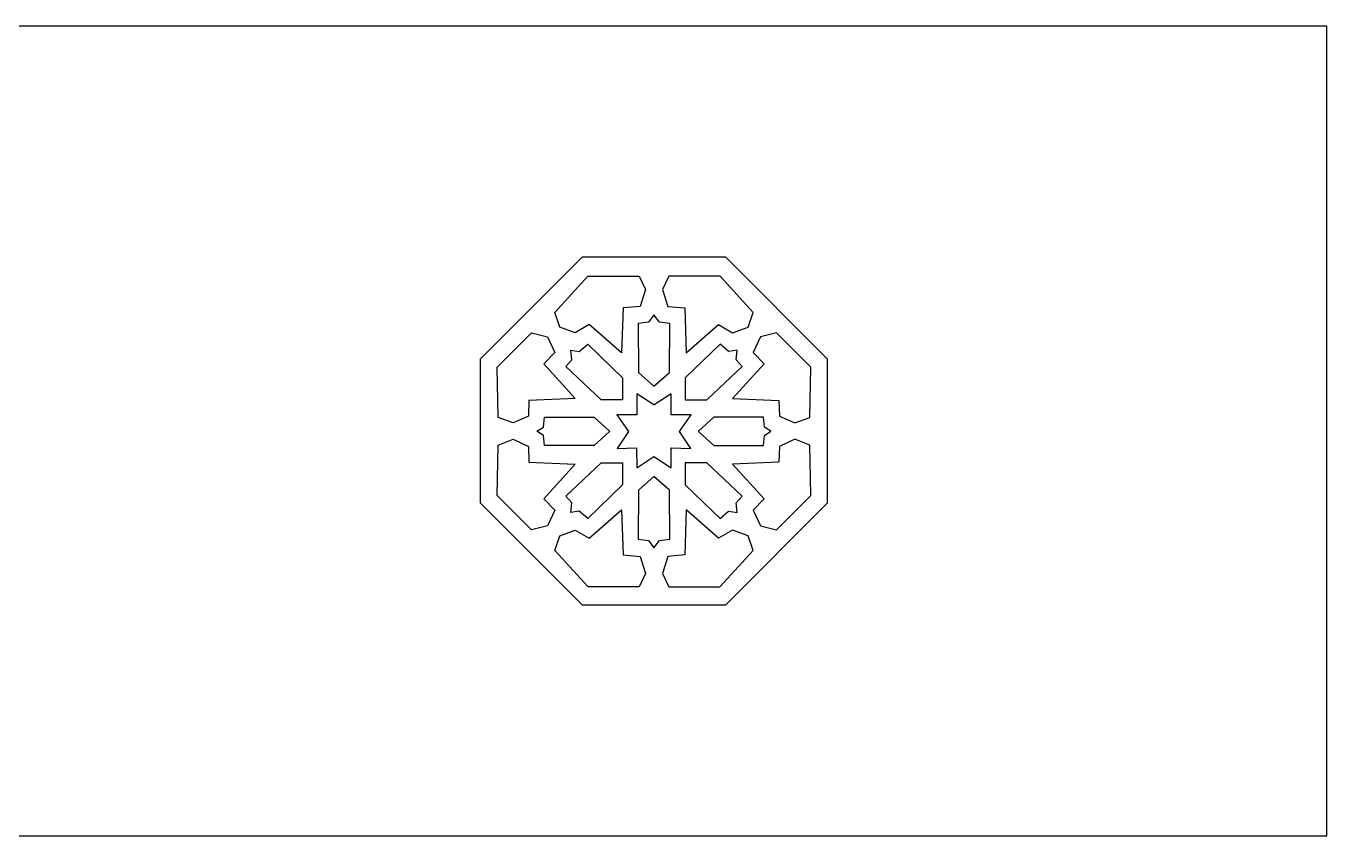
# Model space of a CAD drawing. Extents: x -445 to 570, y -1313 to 85.
# Drawn here: x 222.3 to 495.4, y -1313.2 to -1143.2 of the extents above; entities that cross this region are included whole.
import ezdxf

# ---------------------------------------------------------------- set-up
doc = ezdxf.new("R2010")
doc.units = 0
doc.layers.add('LAYER_1', color=18, linetype='CONTINUOUS')

msp = doc.modelspace()

# ---------------------------------------------------------------- linework, layer by layer
at = {"layer": 'LAYER_1'}
for points in [[(-394.6, -1313.22), (495.4, -1313.22), (495.4, -1143.22), (-394.6, -1143.22)], [(369.21, -1264.69), (390.57, -1243.33), (390.57, -1213.12), (369.21, -1191.76), (339, -1191.76), (317.64, -1213.12), (317.64, -1243.33), (339, -1264.69)], [(347.62, -1202.4), (347.31, -1211.84), (340.51, -1205.89), (337.59, -1207.63), (334.35, -1206.4), (333.3, -1203.32), (340.2, -1195.75), (350.97, -1195.72), (352.33, -1198.5), (351.18, -1202.09)], [(360.58, -1202.4), (360.9, -1211.84), (367.69, -1205.89), (370.62, -1207.63), (373.86, -1206.4), (374.91, -1203.32), (368.01, -1195.75), (357.24, -1195.72), (355.88, -1198.5), (357.03, -1202.09)], [(354.1, -1218.82), (357.34, -1215.95), (357.45, -1205.68), (355.25, -1205.37), (354.1, -1203.83), (352.95, -1205.37), (350.76, -1205.68), (350.86, -1215.95)], [(327.76, -1225.09), (324.52, -1226.51), (321.38, -1225.39), (321.17, -1214.82), (328.39, -1207.63), (331.73, -1208.45), (333.3, -1211.74), (331, -1214.1), (337.59, -1221.39), (327.86, -1221.8)], [(380.45, -1225.09), (383.68, -1226.51), (386.82, -1225.39), (387.03, -1214.82), (379.82, -1207.63), (376.47, -1208.45), (374.91, -1211.74), (377.21, -1214.1), (370.62, -1221.39), (380.34, -1221.8)], [(347.52, -1217.08), (347.52, -1221.7), (343.02, -1221.7), (335.6, -1214.72), (336.85, -1213.28), (336.64, -1211.23), (338.42, -1211.53), (340.2, -1209.99)], [(360.69, -1217.08), (360.69, -1221.7), (365.18, -1221.7), (372.61, -1214.72), (371.35, -1213.28), (371.56, -1211.23), (369.78, -1211.53), (368.01, -1209.99)], [(354.1, -1233.58), (357.73, -1235.96), (357.74, -1231.78), (361.84, -1231.88), (359.45, -1228.32), (361.92, -1224.85), (357.73, -1224.85), (357.73, -1220.43), (354.15, -1222.73), (354.1, -1222.71), (354.06, -1222.73), (350.48, -1220.43), (350.48, -1224.85), (346.28, -1224.85), (348.76, -1228.32), (346.37, -1231.88), (350.47, -1231.78), (350.48, -1235.96)], [(341.56, -1225.29), (344.76, -1228.29), (344.75, -1228.3), (341.56, -1231.29), (331.1, -1231.29), (330.89, -1229.14), (329.54, -1228.29), (330.89, -1227.45), (331.1, -1225.29)], [(366.65, -1225.29), (363.44, -1228.29), (363.45, -1228.3), (366.65, -1231.29), (377.1, -1231.29), (377.31, -1229.14), (378.67, -1228.29), (377.31, -1227.45), (377.1, -1225.29)], [(324.52, -1229.97), (327.76, -1231.5), (327.86, -1234.78), (337.59, -1235.19), (331, -1242.48), (333.3, -1244.84), (331.73, -1248.13), (328.39, -1248.95), (321.17, -1241.76), (321.38, -1231.19)], [(383.68, -1229.97), (380.45, -1231.5), (380.34, -1234.78), (370.62, -1235.19), (377.21, -1242.48), (374.91, -1244.84), (376.47, -1248.13), (379.82, -1248.95), (387.03, -1241.76), (386.82, -1231.19)], [(343.02, -1234.89), (347.52, -1234.89), (347.52, -1239.5), (340.2, -1246.59), (338.42, -1245.05), (336.64, -1245.36), (336.85, -1243.3), (335.6, -1241.87)], [(365.18, -1234.89), (360.69, -1234.89), (360.69, -1239.5), (368.01, -1246.59), (369.78, -1245.05), (371.56, -1245.36), (371.35, -1243.3), (372.61, -1241.87)], [(354.1, -1252.75), (355.25, -1251.21), (357.45, -1250.9), (357.34, -1240.63), (354.1, -1237.76), (350.86, -1240.63), (350.76, -1250.9), (352.95, -1251.21)], [(347.31, -1244.8), (347.62, -1254.24), (351.18, -1254.55), (352.33, -1258.14), (350.97, -1260.91), (340.26, -1260.94), (333.3, -1253.32), (334.35, -1250.24), (337.59, -1249.01), (340.51, -1250.75)], [(360.9, -1244.8), (360.58, -1254.24), (357.03, -1254.55), (355.88, -1258.14), (357.24, -1260.91), (367.95, -1260.94), (374.91, -1253.32), (373.86, -1250.24), (370.62, -1249.01), (367.69, -1250.75)]]:
    msp.add_lwpolyline(points, close=True, dxfattribs=at)

doc.saveas('drawing.dxf')
